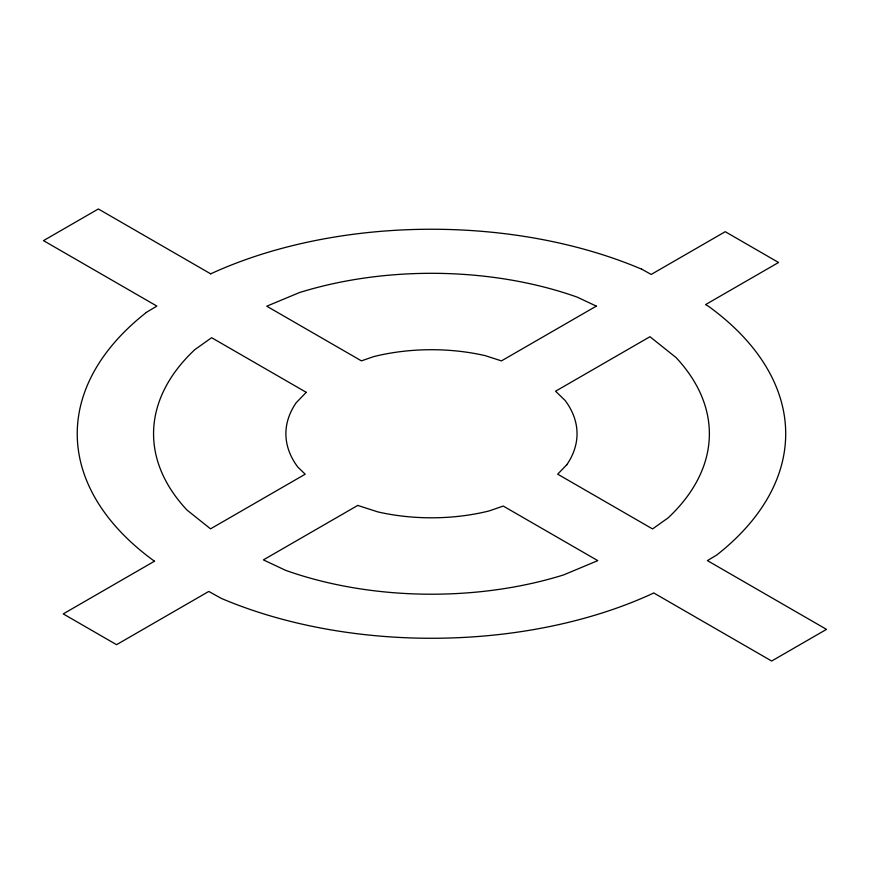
<?xml version="1.0" encoding="UTF-8"?>
<svg xmlns="http://www.w3.org/2000/svg" width="870" height="870" viewBox="0 0 870 870"><rect width="100%" height="100%" fill="white"/><g stroke="black" fill="none" stroke-linecap="round" stroke-linejoin="round"><path stroke-width="1.3" d="M146.291 312.439L156.872 306.088L43.5 240.631L98.343 208.974L210.714 273.854M154.49 561.204L63.238 613.894L116.558 644.681L208.778 591.437L221.339 598.408A354.231 204.515 0 0 0 652.543 593.557L653.642 592.894L771.657 661.026L826.5 629.369L707.419 560.617L716.652 555.071A354.231 204.515 0 0 0 708.245 306.12L705.548 304.62L778.552 262.479L725.243 231.692L651.195 274.442L641.592 269.113M210.692 273.832A354.046 204.406 0 0 1 641.56 269.145M154.468 561.226A354.046 204.406 0 0 1 146.345 312.471M306.24 392.326L296.17 402.745A145.573 84.042 0 0 0 297.812 467.059L305.196 474.204L210.54 528.851L186.963 510.027A277.911 160.45 0 0 1 194.815 349.642L211.627 337.701L306.24 392.326M566.761 464.776L557.692 474.172L652.543 528.938L668.116 517.878A277.911 160.45 0 0 0 675.979 357.494L649.955 336.723L555.571 391.217L565.119 400.461A145.573 84.042 0 0 1 566.761 464.776M596.32 306.12L501.457 360.887L485.188 355.645A145.573 84.042 0 0 0 373.785 356.591L361.42 360.854L266.764 306.207L299.378 292.592A277.911 160.45 0 0 1 577.18 297.127L596.32 306.12M357.744 505.426L263.403 559.889L285.762 570.394A277.911 160.45 0 0 0 563.564 574.929L597.777 560.639L503.251 506.068L489.147 510.929A145.573 84.042 0 0 1 377.743 511.875L357.744 505.426"/></g></svg>
